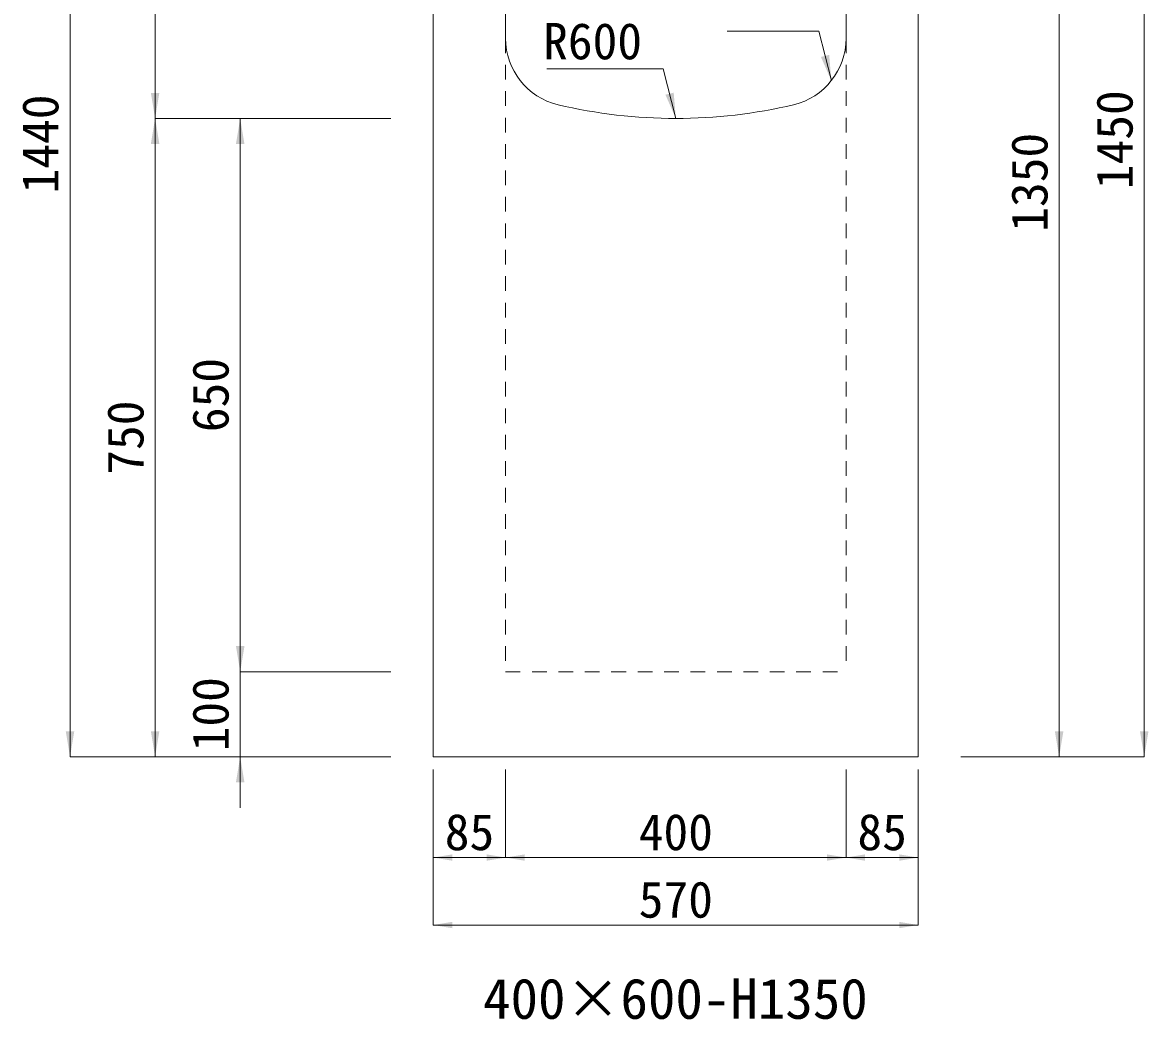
# Model space of a CAD drawing. Units: millimetres at full size. Extents: x -1934 to 78146, y -143454 to -112471.
# Drawn here: x 52884 to 54208, y -138854 to -137682 of the extents above; entities that cross this region are included whole.
import ezdxf
from ezdxf.enums import TextEntityAlignment as Align

# ---------------------------------------------------------------- set-up
doc = ezdxf.new("R2010")
doc.units = ezdxf.units.MM
doc.header["$LTSCALE"] = 23
doc.linetypes.add('USER3', pattern=[1.35, 0.75, -0.6])
for name, color, linetype, lineweight in [('0_2', 7, 'Continuous', 13), ('寸法線', 7, 'Continuous', 13), ('引出線', 4, 'Continuous', 13), ('本体', 2, 'Continuous', 13)]:
    doc.layers.add(name, color=color, linetype=linetype, lineweight=lineweight)
doc.styles.add('ＭＳ ゴシック', font='')
doc.styles.get('ＭＳ ゴシック').set_extended_font_data('MS Gothic')

# ---------------------------------------------------------------- blocks, each defined once
blk = doc.blocks.new('filled_arrow')
at = {"color": 0, "linetype": 'Continuous', "lineweight": -2}
blk.add_solid([(7.5, 1.25), (0, 0), (7.5, -1.25)], dxfattribs=at)

msp = doc.modelspace()

# ---------------------------------------------------------------- linework, layer by layer
at = {"layer": '寸法線'}
for p, q in [((52940.14, -137105.21), (52940.14, -138545.21)), ((54202.6, -138545.21), (54202.6, -137095.21)), ((53040.14, -137195.21), (53040.14, -137795.21)), ((54102.6, -138545.21), (54102.6, -137195.21)), ((53040.14, -138545.21), (53040.14, -137795.21)), ((53317.11, -137795.21), (53040.14, -137795.21)), ((53317.11, -137795.21), (53040.14, -137795.21)), ((53140.14, -137795.21), (53140.14, -138445.21)), ((53317.11, -137795.21), (53140.14, -137795.21)), ((53140.14, -138385.21), (53140.14, -138605.21)), ((53317.11, -138445.21), (53140.14, -138445.21)), ((53317.11, -138445.21), (53140.14, -138445.21)), ((53317.11, -138545.21), (52940.14, -138545.21)), ((53317.11, -138545.21), (53040.14, -138545.21)), ((53317.11, -138545.21), (53140.14, -138545.21)), ((53987.11, -138545.21), (54102.6, -138545.21)), ((53987.11, -138545.21), (54202.6, -138545.21))]:
    msp.add_line(p, q, dxfattribs=at)
at = {"layer": '寸法線', "lineweight": 9}
for p, q in [((53367.11, -138560.21), (53367.11, -138663.59)), ((53367.11, -138560.21), (53367.11, -138742.89)), ((53452.11, -138560.21), (53452.11, -138663.59)), ((53452.11, -138560.21), (53452.11, -138663.59)), ((53852.11, -138560.21), (53852.11, -138663.59)), ((53852.11, -138560.21), (53852.11, -138663.59)), ((53937.11, -138560.21), (53937.11, -138663.59)), ((53937.11, -138560.21), (53937.11, -138742.89)), ((53367.11, -138663.59), (53452.11, -138663.59)), ((53452.11, -138663.59), (53852.11, -138663.59)), ((53852.11, -138663.59), (53937.11, -138663.59)), ((53367.11, -138742.89), (53937.11, -138742.89))]:
    msp.add_line(p, q, dxfattribs=at)
at = {"layer": '引出線'}
for points in [[(53834.87, -137750.79), (53820.16, -137692.58), (53712.47, -137692.58)], [(53652.12, -137795.21), (53637.41, -137737), (53500.48, -137737)]]:
    msp.add_lwpolyline(points, dxfattribs=at)
at = {"layer": '本体', "lineweight": 20}
for p, q in [((53367.11, -138545.21), (53367.11, -137195.21)), ((53452.11, -137701.17), (53452.11, -137195.21)), ((53852.11, -137701.17), (53852.11, -137195.21)), ((53937.11, -138545.21), (53937.11, -137195.21)), ((53367.11, -138545.21), (53937.11, -138545.21))]:
    msp.add_line(p, q, dxfattribs=at)
at = {"layer": '本体', "linetype": 'USER3', "lineweight": 9}
for p, q in [((53452.11, -137701.17), (53452.11, -138445.21)), ((53852.11, -137701.17), (53852.11, -138445.21)), ((53452.11, -138445.21), (53852.11, -138445.21))]:
    msp.add_line(p, q, dxfattribs=at)
at = {"layer": '本体', "lineweight": 20}
for centre, radius, start, end in [((53532.11, -137701.17), 80, 180, 256.6576), ((53772.11, -137701.17), 80, 283.34225, 0), ((53652.12, -137195.21), 600, 256.6576, 283.34225)]:
    msp.add_arc(centre, radius, start, end, dxfattribs=at)

# ---------------------------------------------------------------- block references
at = {"layer": '寸法線', "xscale": 4, "yscale": 4}
for p, rotation in [((53040.14, -137795.21), 90), ((53040.14, -137795.21), 270), ((53140.14, -137795.21), 270), ((53140.14, -138445.21), 90), ((53140.14, -138445.21), 90), ((52940.14, -138545.21), 90), ((53040.14, -138545.21), 90), ((54102.6, -138545.21), 90), ((54202.6, -138545.21), 90), ((53140.14, -138545.21), 270)]:
    msp.add_blockref('filled_arrow', p, dxfattribs=dict(at, rotation=rotation))
at = {"layer": '寸法線', "lineweight": 9, "xscale": 3, "yscale": 3}
for p in [(53367.11, -138663.59), (53452.11, -138663.59), (53852.11, -138663.59), (53367.11, -138742.89)]:
    msp.add_blockref('filled_arrow', p, dxfattribs=at)
at = {"layer": '寸法線', "lineweight": 9, "xscale": 3, "yscale": 3, "rotation": 180}
for p in [(53452.11, -138663.59), (53852.11, -138663.59), (53937.11, -138663.59), (53937.11, -138742.89)]:
    msp.add_blockref('filled_arrow', p, dxfattribs=at)
at = {"layer": '引出線', "xscale": 4, "yscale": 4, "rotation": 104.2}
for p in [(53834.87, -137750.79), (53652.12, -137795.21)]:
    msp.add_blockref('filled_arrow', p, dxfattribs=at)

# ---------------------------------------------------------------- texts
at = {"layer": '0_2', "style": 'ＭＳ ゴシック'}
msp.add_text('400×600-H1350', height=47.47, dxfattribs=at).set_placement((53651.63, -138829.35), align=Align.MIDDLE_CENTER)
at = {"layer": '寸法線', "style": 'ＭＳ ゴシック'}
for s, p in [('1450', (54167.6, -137820.21)), ('1440', (52905.14, -137825.21)), ('1350', (54067.6, -137870.21)), ('650', (53105.14, -138120.21)), ('750', (53005.14, -138170.21)), ('100', (53105.14, -138495.21))]:
    msp.add_text(s, height=42.72, rotation=90, dxfattribs=at).set_placement(p, align=Align.MIDDLE_CENTER)
for s, p in [('85', (53409.61, -138633.59)), ('400', (53652.11, -138633.59)), ('85', (53894.61, -138633.59)), ('570', (53652.11, -138712.89))]:
    msp.add_text(s, height=42.72, dxfattribs=at).set_placement(p, align=Align.MIDDLE_CENTER)
at = {"layer": '引出線', "style": 'ＭＳ ゴシック'}
msp.add_text('R600', height=42.72, dxfattribs=at).set_placement((53612.41, -137683), align=Align.TOP_RIGHT)

doc.saveas('drawing.dxf')
